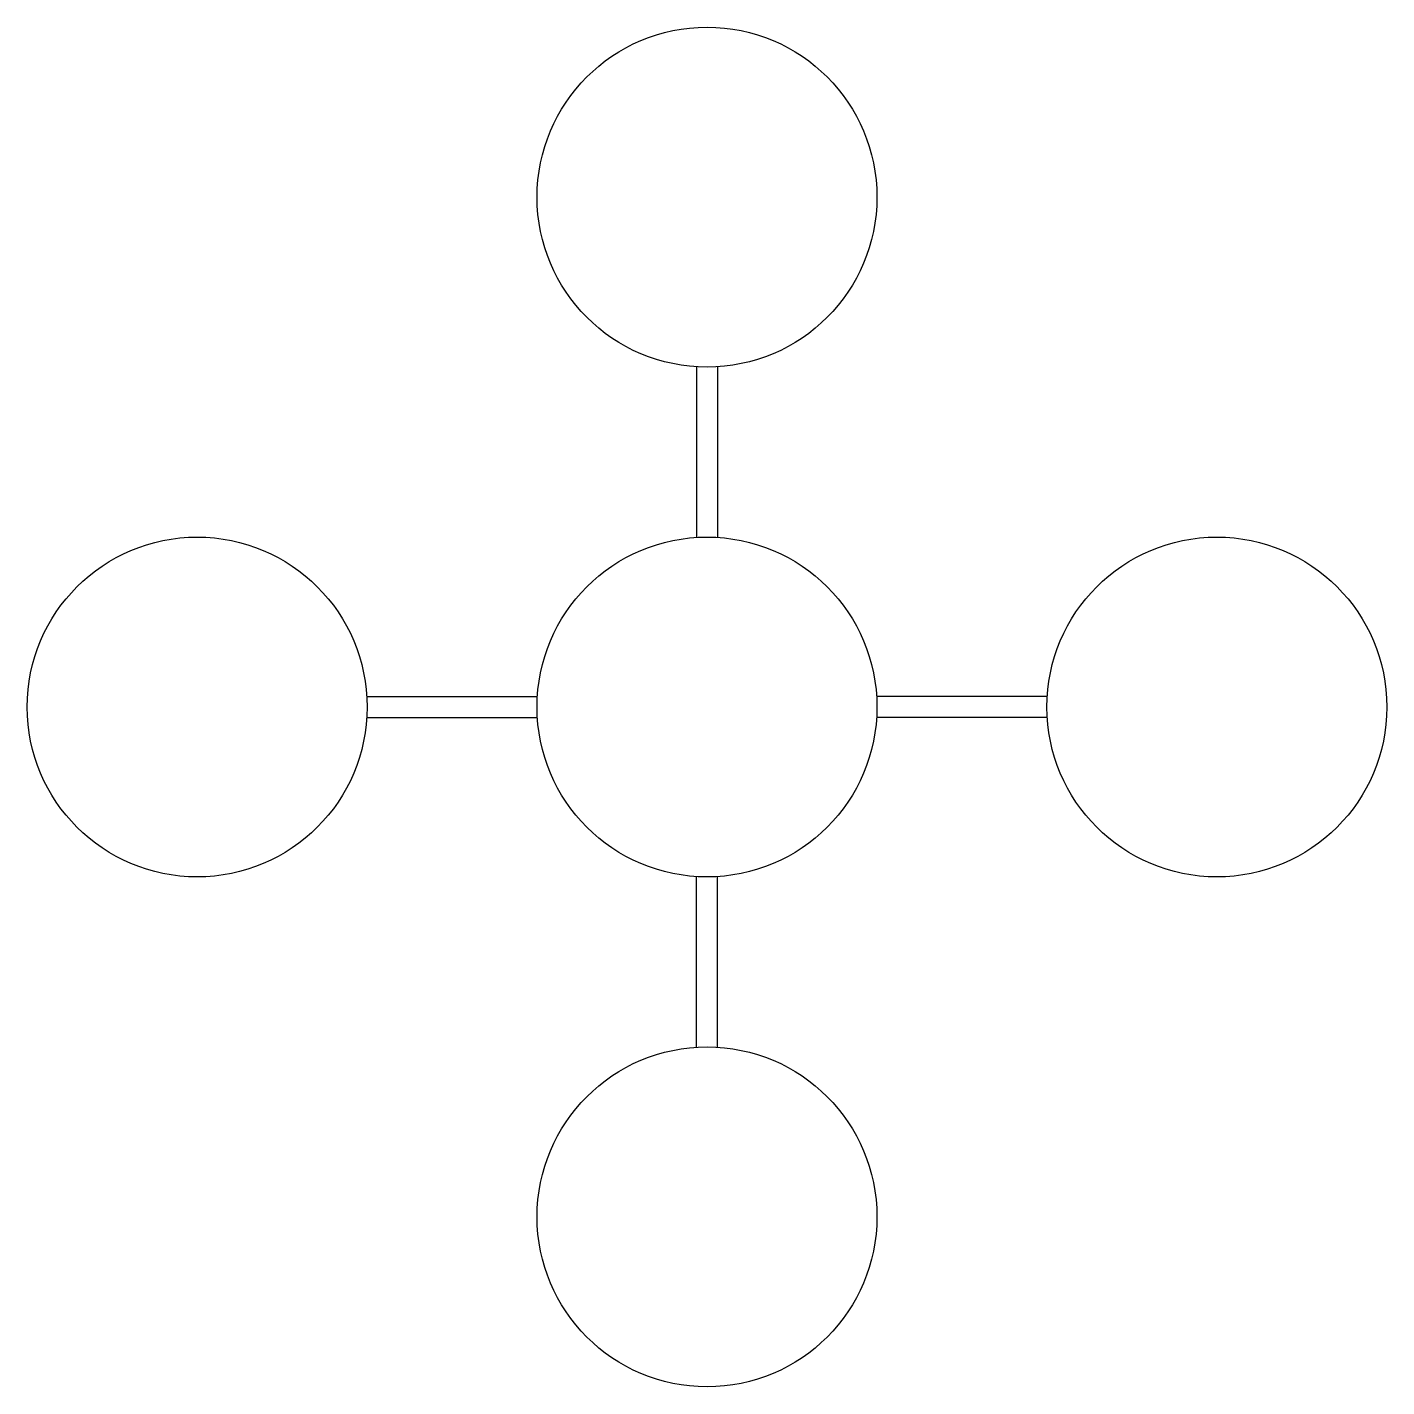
# Model space of a CAD drawing. Header units: millimetres. Extents: x -2873.03 to -2872.39, y 3743.615 to 3744.255.
import ezdxf

# ---------------------------------------------------------------- set-up
doc = ezdxf.new("R2010")
doc.units = ezdxf.units.MM
doc.header["$LTSCALE"] = 10
doc.layers.add('Ele_postes_luz', color=2, linetype='Continuous')

msp = doc.modelspace()

# ---------------------------------------------------------------- linework, layer by layer
at = {"layer": 'Ele_postes_luz'}
for p, q in [((-2872.71516, 3744.09483), (-2872.71516, 3744.01483)), ((-2872.70516, 3744.09483), (-2872.70516, 3744.01483)), ((-2872.87016, 3743.93983), (-2872.79016, 3743.93983)), ((-2872.55016, 3743.93983), (-2872.63016, 3743.93983)), ((-2872.87016, 3743.92983), (-2872.79016, 3743.92983)), ((-2872.55016, 3743.92983), (-2872.63016, 3743.92983)), ((-2872.71516, 3743.77483), (-2872.71516, 3743.85483)), ((-2872.70516, 3743.77483), (-2872.70516, 3743.85483))]:
    msp.add_line(p, q, dxfattribs=at)
for centre in [(-2872.71016, 3744.17483), (-2872.95016, 3743.93483), (-2872.71016, 3743.93483), (-2872.47016, 3743.93483), (-2872.71016, 3743.69483)]:
    msp.add_circle(centre, 0.08, dxfattribs=at)

doc.saveas('drawing.dxf')
